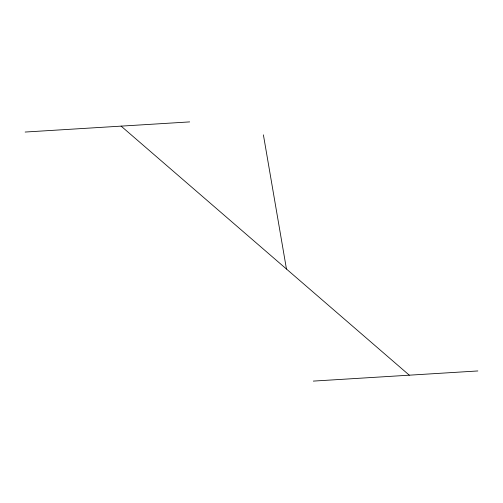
<?xml version="1.0" encoding="UTF-8"?>
<svg xmlns="http://www.w3.org/2000/svg" width="503" height="503" viewBox="0 0 503 503"><rect width="100%" height="100%" fill="white"/><g stroke="black" fill="none" stroke-linecap="round" stroke-linejoin="round"><path stroke-width="0.75" d="M25.15 132.044L189.669 121.902M313.331 381.098L477.85 370.956M121.116 126.127L409.297 375.181M263.402 134.854L286.465 269.03"/></g></svg>
